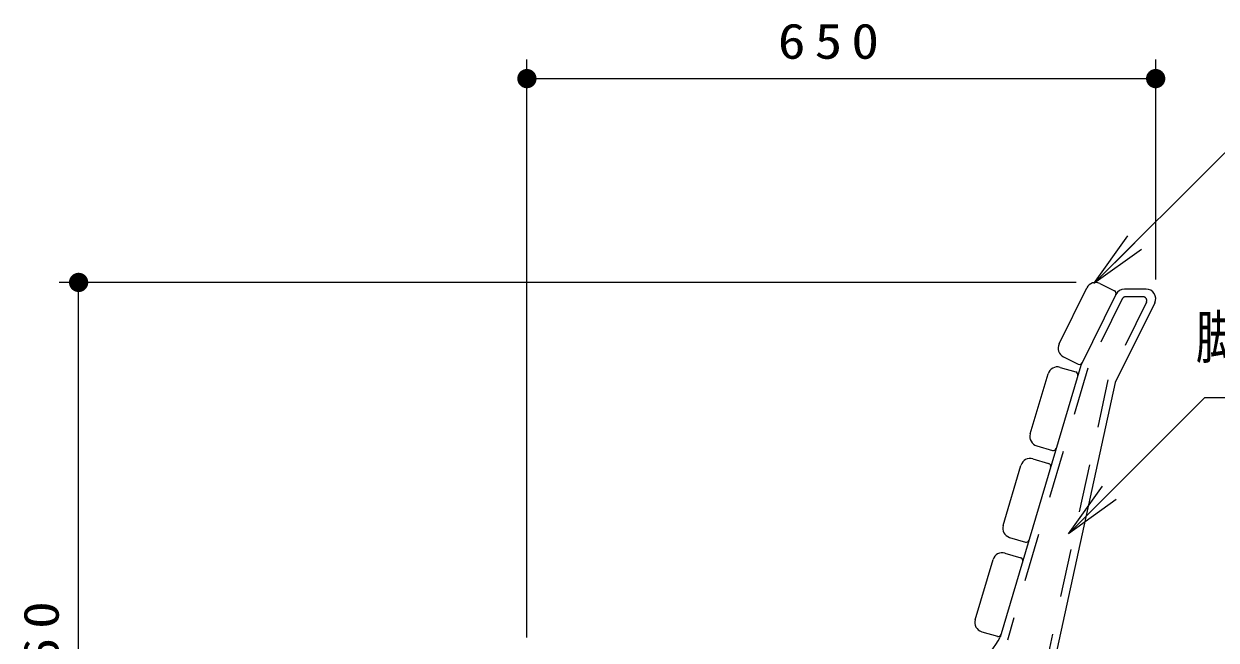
# Model space of a CAD drawing. Units: millimetres on the paper, scale 1:20. Extents: x -365 to 10, y -38 to 257.
# Drawn here: x -148.6 to -86.8, y 124.3 to 156.3 of the extents above; entities that cross this region are included whole.
import ezdxf

# ---------------------------------------------------------------- set-up
doc = ezdxf.new("R2010")
doc.units = ezdxf.units.MM
doc.linetypes.add('USER1', pattern=[4.5, 2.5, -2])
doc.layers.add('LY_1', color=4, linetype='Continuous', lineweight=25)
doc.styles.add('ＭＳ ゴシック', font='')
doc.styles.get('ＭＳ ゴシック').set_extended_font_data('MS Gothic')

# ---------------------------------------------------------------- blocks, each defined once
blk = doc.blocks.new('filled_dot')
at = {"color": 0, "linetype": 'Continuous', "lineweight": -2, "const_width": 1.25}
blk.add_lwpolyline([(-0.625, 0, 1), (0.625, 0, 1)], format="xyb", close=True, dxfattribs=at)

msp = doc.modelspace()

# ---------------------------------------------------------------- linework, layer by layer
at = {"layer": 'LY_1', "color": 7, "lineweight": 13}
for p, q in [((-122.528, 124.455), (-122.528, 154.436)), ((-89.913, 143.023), (-89.913, 154.436)), ((-122.528, 153.436), (-89.913, 153.436)), ((-93.117, 142.804), (-91.349, 145.279)), ((-93.117, 142.804), (-90.995, 144.926)), ((-90.642, 144.572), (-93.117, 142.804)), ((-94.033, 142.865), (-146.782, 142.865)), ((-145.782, 105.023), (-145.782, 142.865)), ((-94.43, 129.831), (-92.663, 132.306)), ((-94.43, 129.831), (-92.309, 131.952)), ((-91.955, 131.599), (-94.43, 129.831))]:
    msp.add_line(p, q, dxfattribs=at)
at = {"layer": 'LY_1'}
for p, q in [((-94.923, 139.674), (-93.481, 142.587)), ((-92.811, 142.813), (-92.049, 142.436)), ((-90.413, 142.523), (-91.528, 142.523)), ((-91.977, 142.245), (-93.8, 138.56)), ((-89.965, 141.802), (-92.007, 137.673)), ((-93.8, 138.56), (-97.978, 124.467)), ((-94.696, 139.004), (-93.934, 138.627)), ((-96.418, 135.008), (-95.494, 138.124)), ((-94.872, 138.461), (-94.057, 138.22)), ((-92.007, 137.673), (-96.416, 117.495)), ((-96.08, 134.387), (-95.265, 134.145)), ((-96.279, 133.716), (-95.464, 133.474)), ((-97.825, 130.262), (-96.901, 133.378)), ((-97.487, 129.641), (-96.672, 129.399)), ((-97.729, 128.826), (-96.914, 128.584)), ((-99.274, 125.373), (-98.35, 128.489)), ((-98.937, 124.751), (-98.122, 124.51))]:
    msp.add_line(p, q, dxfattribs=at)
at = {"layer": 'LY_1', "color": 7, "linetype": 'USER1', "lineweight": 13}
for p, q in [((-91.646, 142.012), (-93.426, 138.414)), ((-90.395, 141.835), (-92.388, 137.807)), ((-90.574, 142.123), (-91.466, 142.123)), ((-93.426, 138.414), (-97.607, 124.312)), ((-92.388, 137.807), (-96.807, 117.58))]:
    msp.add_line(p, q, dxfattribs=at)
at = {"layer": 'LY_1', "color": 7, "lineweight": 13}
for points in [[(-93.117, 142.804), (-86.328, 149.593), (-47.289, 149.593)], [(-94.43, 129.831), (-87.359, 136.902), (-54.311, 136.902)]]:
    msp.add_lwpolyline(points, dxfattribs=at)
at = {"layer": 'LY_1'}
for centre, radius, start, end in [((-93.033, 142.365), 0.5, 63.67176, 153.67174), ((-92.116, 142.302), 0.15, 333.67178, 63.67176), ((-91.528, 142.023), 0.5, 89.99998, 153.67177), ((-90.413, 142.023), 0.5, 333.67181, 89.99998), ((-94.474, 139.452), 0.5, 153.67174, 243.67173), ((-93.868, 138.761), 0.15, 243.67174, 333.67178), ((-95.014, 137.982), 0.5, 73.48721, 163.48719), ((-94.1, 138.076), 0.15, 343.48723, 73.48721), ((-95.938, 134.866), 0.5, 163.48719, 253.48717), ((-95.223, 134.289), 0.15, 253.4872, 343.48723), ((-96.421, 133.236), 0.5, 73.48722, 163.4872), ((-95.507, 133.33), 0.15, 343.48724, 73.48722), ((-97.345, 130.12), 0.5, 163.4872, 253.48717), ((-96.63, 129.543), 0.15, 253.4872, 343.48724), ((-97.871, 128.347), 0.5, 73.48722, 163.4872), ((-96.956, 128.441), 0.15, 343.48724, 73.48722), ((-98.795, 125.231), 0.5, 163.4872, 253.48717), ((-104.529, 128.118), 7.5, 317.47953, 330.8675), ((-98.079, 124.653), 0.15, 253.4872, 343.48724)]:
    msp.add_arc(centre, radius, start, end, dxfattribs=at)
at = {"layer": 'LY_1', "color": 7, "linetype": 'USER1', "lineweight": 13}
for centre, start, end in [((-91.466, 141.923), 89.99998, 153.67185), ((-90.574, 141.923), 333.67189, 89.99998)]:
    msp.add_arc(centre, 0.2, start, end, dxfattribs=at)

# ---------------------------------------------------------------- block references
at = {"layer": 'LY_1', "color": 7, "lineweight": 13, "xscale": 0.4, "yscale": 0.4}
msp.add_blockref('filled_dot', (-122.528, 153.436), dxfattribs=at)
for p, rotation in [((-89.913, 153.436), 180), ((-145.782, 142.865), 270)]:
    msp.add_blockref('filled_dot', p, dxfattribs=dict(at, rotation=rotation))

# ---------------------------------------------------------------- texts
at = {"layer": 'LY_1', "color": 7, "style": 'ＭＳ ゴシック'}
for s, insert, char_height, attachment_point in [('\\T1.33;\\W1.15;650', (-106.651, 154.436), 1.833, 8), ('\\T1.64;\\W0.8;脚：鋳鉄\u3000ＦＣ\u3000２００', (-87.839, 139.902), 2.199, 4)]:
    msp.add_mtext(s, dxfattribs=dict(at, insert=insert, char_height=char_height, attachment_point=attachment_point))
at = {"layer": 'LY_1', "color": 7, "insert": (-146.782, 123.944), "char_height": 1.833, "attachment_point": 8, "rotation": 90, "style": 'ＭＳ ゴシック'}
msp.add_mtext('\\T1.33;\\W1.15;760', dxfattribs=at)

doc.saveas('drawing.dxf')
